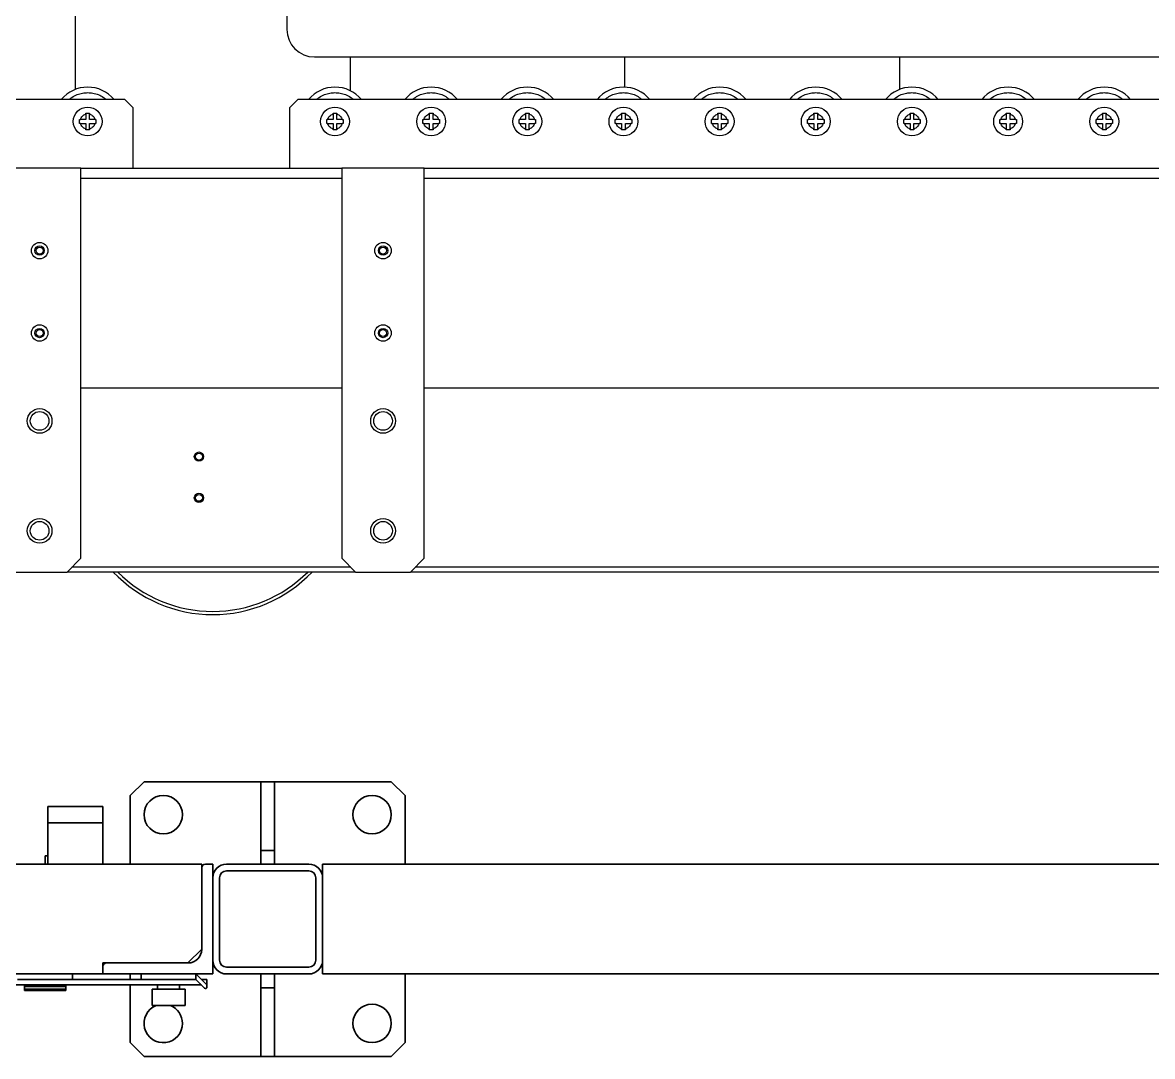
# Model space of a CAD drawing. Header units: millimetres. Extents: x 914 to 910632, y -176 to 682692.
# Drawn here: x 29151.5 to 29562.8, y 7520.1 to 7896.4 of the extents above; entities that cross this region are included whole.
import ezdxf

# ---------------------------------------------------------------- set-up
doc = ezdxf.new("R2010")
doc.units = ezdxf.units.MM
doc.layers.add('画图', color=3, linetype='Continuous', lineweight=30)

# ---------------------------------------------------------------- blocks, each defined once
blk = doc.blocks.new('SDHGSJH')
at = {"color": 7, "linetype": 'Continuous', "lineweight": 30}
for p, q in [((-1422, 504.71), (-1022, 504.71)), ((-1022, 504.71), (-1027, 499.71)), ((-1002, 504.71), (-1022, 504.71)), ((-997, 499.71), (-1002, 504.71)), ((-1002, 504.71), (-897, 504.71)), ((-897, 504.71), (-902, 499.71)), ((-877, 504.71), (-897, 504.71)), ((-1027, 499.71), (-1027, 357.71)), ((-997, 357.71), (-997, 499.71)), ((-902, 499.71), (-902, 357.71)), ((-1027, 437.71), (-1417, 437.71)), ((-902, 437.71), (-997, 437.71)), ((-1417, 361.45), (-1027, 361.45)), ((-997, 361.45), (-902, 361.45)), ((-1027, 357.71), (-1417, 357.71)), ((-1027, 357.71), (-997, 357.71)), ((-978, 357.71), (-997, 357.71)), ((-978, 335.71), (-978, 357.71)), ((-921, 357.71), (-978, 357.71)), ((-921, 357.71), (-921, 335.71)), ((-902, 357.71), (-921, 357.71)), ((-902, 357.71), (-872, 357.71)), ((-1277.5, 341.41), (-1277.16, 341.41)), ((-1277.5, 340.01), (-1277.5, 341.41)), ((-1275.2, 341.41), (-1277.16, 341.41)), ((-1275.2, 343.37), (-1275.2, 343.71)), ((-1275.2, 343.71), (-1273.8, 343.71)), ((-1275.2, 343.37), (-1275.2, 341.41)), ((-1273.8, 343.71), (-1273.8, 343.37)), ((-1273.8, 341.41), (-1273.8, 343.37)), ((-1271.84, 341.41), (-1273.8, 341.41)), ((-1271.84, 341.41), (-1271.5, 341.41)), ((-1271.5, 341.41), (-1271.5, 340.01)), ((-1242.5, 341.41), (-1242.16, 341.41)), ((-1242.5, 340.01), (-1242.5, 341.41)), ((-1240.2, 341.41), (-1242.16, 341.41)), ((-1240.2, 343.37), (-1240.2, 343.71)), ((-1240.2, 343.71), (-1238.8, 343.71)), ((-1240.2, 343.37), (-1240.2, 341.41)), ((-1238.8, 343.71), (-1238.8, 343.37)), ((-1238.8, 341.41), (-1238.8, 343.37)), ((-1236.84, 341.41), (-1238.8, 341.41)), ((-1236.84, 341.41), (-1236.5, 341.41)), ((-1236.5, 341.41), (-1236.5, 340.01)), ((-1207.5, 341.41), (-1207.16, 341.41)), ((-1207.5, 340.01), (-1207.5, 341.41)), ((-1205.2, 341.41), (-1207.16, 341.41)), ((-1205.2, 343.37), (-1205.2, 343.71)), ((-1205.2, 343.71), (-1203.8, 343.71)), ((-1205.2, 343.37), (-1205.2, 341.41)), ((-1203.8, 343.71), (-1203.8, 343.37)), ((-1203.8, 341.41), (-1203.8, 343.37)), ((-1201.84, 341.41), (-1203.8, 341.41)), ((-1201.84, 341.41), (-1201.5, 341.41)), ((-1201.5, 341.41), (-1201.5, 340.01)), ((-1172.5, 341.41), (-1172.16, 341.41)), ((-1172.5, 340.01), (-1172.5, 341.41)), ((-1170.2, 341.41), (-1172.16, 341.41)), ((-1170.2, 343.37), (-1170.2, 343.71)), ((-1170.2, 343.71), (-1168.8, 343.71)), ((-1170.2, 343.37), (-1170.2, 341.41)), ((-1168.8, 343.71), (-1168.8, 343.37)), ((-1168.8, 341.41), (-1168.8, 343.37)), ((-1166.84, 341.41), (-1168.8, 341.41)), ((-1166.84, 341.41), (-1166.5, 341.41)), ((-1166.5, 341.41), (-1166.5, 340.01)), ((-1137.5, 341.41), (-1137.16, 341.41)), ((-1137.5, 340.01), (-1137.5, 341.41)), ((-1135.2, 341.41), (-1137.16, 341.41)), ((-1135.2, 343.37), (-1135.2, 343.71)), ((-1135.2, 343.71), (-1133.8, 343.71)), ((-1135.2, 343.37), (-1135.2, 341.41)), ((-1133.8, 343.71), (-1133.8, 343.37)), ((-1133.8, 341.41), (-1133.8, 343.37)), ((-1131.84, 341.41), (-1133.8, 341.41)), ((-1131.84, 341.41), (-1131.5, 341.41)), ((-1131.5, 341.41), (-1131.5, 340.01)), ((-1102.5, 341.41), (-1102.16, 341.41)), ((-1102.5, 340.01), (-1102.5, 341.41)), ((-1100.2, 341.41), (-1102.16, 341.41)), ((-1100.2, 343.37), (-1100.2, 343.71)), ((-1100.2, 343.71), (-1098.8, 343.71)), ((-1100.2, 343.37), (-1100.2, 341.41)), ((-1098.8, 343.71), (-1098.8, 343.37)), ((-1098.8, 341.41), (-1098.8, 343.37)), ((-1096.84, 341.41), (-1098.8, 341.41)), ((-1096.84, 341.41), (-1096.5, 341.41)), ((-1096.5, 341.41), (-1096.5, 340.01)), ((-1067.5, 341.41), (-1067.16, 341.41)), ((-1067.5, 340.01), (-1067.5, 341.41)), ((-1065.2, 341.41), (-1067.16, 341.41)), ((-1065.2, 343.37), (-1065.2, 343.71)), ((-1065.2, 343.71), (-1063.8, 343.71)), ((-1065.2, 343.37), (-1065.2, 341.41)), ((-1063.8, 343.71), (-1063.8, 343.37)), ((-1063.8, 341.41), (-1063.8, 343.37)), ((-1061.84, 341.41), (-1063.8, 341.41)), ((-1061.84, 341.41), (-1061.5, 341.41)), ((-1061.5, 341.41), (-1061.5, 340.01)), ((-1032.5, 341.41), (-1032.16, 341.41)), ((-1032.5, 340.01), (-1032.5, 341.41)), ((-1030.2, 341.41), (-1032.16, 341.41)), ((-1030.2, 343.37), (-1030.2, 343.71)), ((-1030.2, 343.71), (-1028.8, 343.71)), ((-1030.2, 343.37), (-1030.2, 341.41)), ((-1028.8, 343.71), (-1028.8, 343.37)), ((-1028.8, 341.41), (-1028.8, 343.37)), ((-1026.84, 341.41), (-1028.8, 341.41)), ((-1026.84, 341.41), (-1026.5, 341.41)), ((-1026.5, 341.41), (-1026.5, 340.01)), ((-997.5, 341.41), (-997.16, 341.41)), ((-997.5, 340.01), (-997.5, 341.41)), ((-995.2, 341.41), (-997.16, 341.41)), ((-995.2, 343.37), (-995.2, 343.71)), ((-995.2, 343.71), (-993.8, 343.71)), ((-995.2, 343.37), (-995.2, 341.41)), ((-993.8, 343.71), (-993.8, 343.37)), ((-993.8, 341.41), (-993.8, 343.37)), ((-991.84, 341.41), (-993.8, 341.41)), ((-991.84, 341.41), (-991.5, 341.41)), ((-991.5, 341.41), (-991.5, 340.01)), ((-907.5, 341.41), (-907.16, 341.41)), ((-907.5, 340.01), (-907.5, 341.41)), ((-905.2, 341.41), (-907.16, 341.41)), ((-905.2, 343.37), (-905.2, 343.71)), ((-905.2, 343.71), (-903.8, 343.71)), ((-905.2, 343.37), (-905.2, 341.41)), ((-903.8, 343.71), (-903.8, 343.37)), ((-903.8, 341.41), (-903.8, 343.37)), ((-901.84, 341.41), (-903.8, 341.41)), ((-901.84, 341.41), (-901.5, 341.41)), ((-901.5, 341.41), (-901.5, 340.01)), ((-1277.16, 340.01), (-1277.5, 340.01)), ((-1277.16, 340.01), (-1275.2, 340.01)), ((-1275.2, 340.01), (-1275.2, 338.05)), ((-1275.2, 337.71), (-1275.2, 338.05)), ((-1273.8, 337.71), (-1275.2, 337.71)), ((-1273.8, 338.05), (-1273.8, 340.01)), ((-1273.8, 340.01), (-1271.84, 340.01)), ((-1273.8, 338.05), (-1273.8, 337.71)), ((-1271.5, 340.01), (-1271.84, 340.01)), ((-1242.16, 340.01), (-1242.5, 340.01)), ((-1242.16, 340.01), (-1240.2, 340.01)), ((-1240.2, 340.01), (-1240.2, 338.05)), ((-1240.2, 337.71), (-1240.2, 338.05)), ((-1238.8, 337.71), (-1240.2, 337.71)), ((-1238.8, 338.05), (-1238.8, 340.01)), ((-1238.8, 340.01), (-1236.84, 340.01)), ((-1238.8, 338.05), (-1238.8, 337.71)), ((-1236.5, 340.01), (-1236.84, 340.01)), ((-1207.16, 340.01), (-1207.5, 340.01)), ((-1207.16, 340.01), (-1205.2, 340.01)), ((-1205.2, 340.01), (-1205.2, 338.05)), ((-1205.2, 337.71), (-1205.2, 338.05)), ((-1203.8, 337.71), (-1205.2, 337.71)), ((-1203.8, 338.05), (-1203.8, 340.01)), ((-1203.8, 340.01), (-1201.84, 340.01)), ((-1203.8, 338.05), (-1203.8, 337.71)), ((-1201.5, 340.01), (-1201.84, 340.01)), ((-1172.16, 340.01), (-1172.5, 340.01)), ((-1172.16, 340.01), (-1170.2, 340.01)), ((-1170.2, 340.01), (-1170.2, 338.05)), ((-1170.2, 337.71), (-1170.2, 338.05)), ((-1168.8, 337.71), (-1170.2, 337.71)), ((-1168.8, 338.05), (-1168.8, 340.01)), ((-1168.8, 340.01), (-1166.84, 340.01)), ((-1168.8, 338.05), (-1168.8, 337.71)), ((-1166.5, 340.01), (-1166.84, 340.01)), ((-1137.16, 340.01), (-1137.5, 340.01)), ((-1137.16, 340.01), (-1135.2, 340.01)), ((-1135.2, 340.01), (-1135.2, 338.05)), ((-1135.2, 337.71), (-1135.2, 338.05)), ((-1133.8, 337.71), (-1135.2, 337.71)), ((-1133.8, 338.05), (-1133.8, 340.01)), ((-1133.8, 340.01), (-1131.84, 340.01)), ((-1133.8, 338.05), (-1133.8, 337.71)), ((-1131.5, 340.01), (-1131.84, 340.01)), ((-1102.16, 340.01), (-1102.5, 340.01)), ((-1102.16, 340.01), (-1100.2, 340.01)), ((-1100.2, 340.01), (-1100.2, 338.05)), ((-1100.2, 337.71), (-1100.2, 338.05)), ((-1098.8, 337.71), (-1100.2, 337.71)), ((-1098.8, 338.05), (-1098.8, 340.01)), ((-1098.8, 340.01), (-1096.84, 340.01)), ((-1098.8, 338.05), (-1098.8, 337.71)), ((-1096.5, 340.01), (-1096.84, 340.01)), ((-1067.16, 340.01), (-1067.5, 340.01)), ((-1067.16, 340.01), (-1065.2, 340.01)), ((-1065.2, 340.01), (-1065.2, 338.05)), ((-1065.2, 337.71), (-1065.2, 338.05)), ((-1063.8, 337.71), (-1065.2, 337.71)), ((-1063.8, 338.05), (-1063.8, 340.01)), ((-1063.8, 340.01), (-1061.84, 340.01)), ((-1063.8, 338.05), (-1063.8, 337.71)), ((-1061.5, 340.01), (-1061.84, 340.01)), ((-1032.16, 340.01), (-1032.5, 340.01)), ((-1032.16, 340.01), (-1030.2, 340.01)), ((-1030.2, 340.01), (-1030.2, 338.05)), ((-1030.2, 337.71), (-1030.2, 338.05)), ((-1028.8, 337.71), (-1030.2, 337.71)), ((-1028.8, 338.05), (-1028.8, 340.01)), ((-1028.8, 340.01), (-1026.84, 340.01)), ((-1028.8, 338.05), (-1028.8, 337.71)), ((-1026.5, 340.01), (-1026.84, 340.01)), ((-997.16, 340.01), (-997.5, 340.01)), ((-997.16, 340.01), (-995.2, 340.01)), ((-995.2, 340.01), (-995.2, 338.05)), ((-995.2, 337.71), (-995.2, 338.05)), ((-993.8, 337.71), (-995.2, 337.71)), ((-993.8, 338.05), (-993.8, 340.01)), ((-993.8, 340.01), (-991.84, 340.01)), ((-993.8, 338.05), (-993.8, 337.71)), ((-991.5, 340.01), (-991.84, 340.01)), ((-907.16, 340.01), (-907.5, 340.01)), ((-907.16, 340.01), (-905.2, 340.01)), ((-905.2, 340.01), (-905.2, 338.05)), ((-905.2, 337.71), (-905.2, 338.05)), ((-903.8, 337.71), (-905.2, 337.71)), ((-903.8, 338.05), (-903.8, 340.01)), ((-903.8, 340.01), (-901.84, 340.01)), ((-903.8, 338.05), (-903.8, 337.71)), ((-901.5, 340.01), (-901.84, 340.01)), ((-981, 332.71), (-978, 335.71)), ((-921, 335.71), (-918, 332.71)), ((-1819.5, 332.71), (-981, 332.71)), ((-1200, 317.21), (-1200, 329.05)), ((-1000, 317.21), (-1000, 329.49)), ((-918, 332.71), (-79.5, 332.71)), ((-900, 329.05), (-900, -342.29)), ((-1100, 328.22), (-1100, 317.21)), ((-987, 317.21), (-1657, 317.21)), ((-977, 162.21), (-977, 307.21))]:
    blk.add_line(p, q, dxfattribs=at)
at = {"color": 8, "linetype": 'Continuous', "lineweight": 30}
for p, q in [((-1420.26, 502.98), (-1023.74, 502.98)), ((-1000.26, 502.98), (-898.74, 502.98))]:
    blk.add_line(p, q, dxfattribs=at)
at = {"color": 7, "linetype": 'Continuous', "lineweight": 30}
for centre, radius in [((-1012, 489.71), 4.5), ((-887, 489.71), 4.5), ((-1012, 489.71), 3.4), ((-887, 489.71), 3.4), ((-945, 477.71), 1.7), ((-945, 477.71), 1.25), ((-945, 462.71), 1.7), ((-945, 462.71), 1.25), ((-1012, 449.71), 4.5), ((-1012, 449.71), 3.4), ((-887, 449.71), 4.5), ((-887, 449.71), 3.4), ((-1012, 417.71), 3), ((-887, 417.71), 3), ((-1012, 417.71), 1.7), ((-1012, 417.71), 1.25), ((-887, 417.71), 1.7), ((-887, 417.71), 1.25), ((-1012, 387.71), 3), ((-887, 387.71), 3), ((-1012, 387.71), 1.7), ((-1012, 387.71), 1.25), ((-887, 387.71), 1.7), ((-887, 387.71), 1.25), ((-1274.5, 340.71), 5.25), ((-1239.5, 340.71), 5.25), ((-1204.5, 340.71), 5.25), ((-1169.5, 340.71), 5.25), ((-1134.5, 340.71), 5.25), ((-1099.5, 340.71), 5.25), ((-1064.5, 340.71), 5.25), ((-1029.5, 340.71), 5.25), ((-994.5, 340.71), 5.25), ((-904.5, 340.71), 5.25)]:
    blk.add_circle(centre, radius, dxfattribs=at)
for centre, radius, start, end in [((-950, 470.21), 50, 90, 136.3699), ((-950, 470.21), 50, 43.6301, 90), ((-1274.5, 340.71), 12.5, 219.7918, 320.2082), ((-1239.5, 340.71), 12.5, 219.7918, 320.2082), ((-1204.5, 340.71), 12.5, 219.7918, 320.2082), ((-1169.5, 340.71), 12.5, 219.7918, 320.2082), ((-1134.5, 340.71), 12.5, 219.7918, 320.2082), ((-1099.5, 340.71), 12.5, 219.7918, 320.2082), ((-1064.5, 340.71), 12.5, 219.7918, 320.2082), ((-1029.5, 340.71), 12.5, 219.7918, 320.2082), ((-994.5, 340.71), 12.5, 219.7918, 320.2082), ((-904.5, 340.71), 12.5, 219.7918, 320.2082), ((-987, 307.21), 10, 0, 90)]:
    blk.add_arc(centre, radius, start, end, dxfattribs=at)
at = {"color": 8, "linetype": 'Continuous', "lineweight": 30}
blk.add_arc((-950, 470.21), 48.85, 44.935, 135.065, dxfattribs=at)
at = {"color": 7, "linetype": 'Continuous', "lineweight": 30}
for points, knots in [([(-1277.16, 341.41), (-1277.08, 341.64), (-1276.92, 342.1), (-1276.47, 342.68), (-1275.88, 343.14), (-1275.43, 343.29), (-1275.2, 343.37)], [0, 0, 0, 0, 0.2456084, 0.4999949, 0.7544141, 1, 1, 1, 1]), ([(-1273.8, 343.37), (-1273.57, 343.29), (-1273.12, 343.14), (-1272.53, 342.68), (-1272.08, 342.1), (-1271.92, 341.64), (-1271.84, 341.41)], [0, 0, 0, 0, 0.245619, 0.5, 0.754381, 1, 1, 1, 1]), ([(-1242.16, 341.41), (-1242.08, 341.64), (-1241.92, 342.1), (-1241.47, 342.68), (-1240.88, 343.14), (-1240.43, 343.29), (-1240.2, 343.37)], [0, 0, 0, 0, 0.245619, 0.5, 0.754381, 1, 1, 1, 1]), ([(-1238.8, 343.37), (-1238.57, 343.29), (-1238.12, 343.14), (-1237.53, 342.68), (-1237.08, 342.1), (-1236.92, 341.64), (-1236.84, 341.41)], [0, 0, 0, 0, 0.2455859, 0.5000051, 0.7543916, 1, 1, 1, 1]), ([(-1207.16, 341.41), (-1207.08, 341.64), (-1206.92, 342.1), (-1206.47, 342.68), (-1205.88, 343.14), (-1205.43, 343.29), (-1205.2, 343.37)], [0, 0, 0, 0, 0.2456202, 0.5000027, 0.754418, 1, 1, 1, 1]), ([(-1203.8, 343.37), (-1203.57, 343.29), (-1203.12, 343.14), (-1202.53, 342.68), (-1202.08, 342.1), (-1201.92, 341.64), (-1201.84, 341.41)], [0, 0, 0, 0, 0.245582, 0.4999973, 0.7543798, 1, 1, 1, 1]), ([(-1172.16, 341.41), (-1172.08, 341.64), (-1171.92, 342.1), (-1171.47, 342.68), (-1170.88, 343.14), (-1170.43, 343.29), (-1170.2, 343.37)], [0, 0, 0, 0, 0.2456202, 0.5000027, 0.754418, 1, 1, 1, 1]), ([(-1168.8, 343.37), (-1168.57, 343.29), (-1168.12, 343.14), (-1167.53, 342.68), (-1167.08, 342.1), (-1166.92, 341.64), (-1166.84, 341.41)], [0, 0, 0, 0, 0.245619, 0.5, 0.754381, 1, 1, 1, 1]), ([(-1137.16, 341.41), (-1137.08, 341.64), (-1136.92, 342.1), (-1136.47, 342.68), (-1135.88, 343.14), (-1135.43, 343.29), (-1135.2, 343.37)], [0, 0, 0, 0, 0.2456084, 0.4999949, 0.7544141, 1, 1, 1, 1]), ([(-1133.8, 343.37), (-1133.57, 343.29), (-1133.12, 343.14), (-1132.53, 342.68), (-1132.08, 342.1), (-1131.92, 341.64), (-1131.84, 341.41)], [0, 0, 0, 0, 0.245617, 0.499995, 0.754399, 1, 1, 1, 1]), ([(-1102.16, 341.41), (-1102.08, 341.64), (-1101.92, 342.1), (-1101.47, 342.68), (-1100.88, 343.14), (-1100.43, 343.29), (-1100.2, 343.37)], [0, 0, 0, 0, 0.245619, 0.5, 0.754381, 1, 1, 1, 1]), ([(-1098.8, 343.37), (-1098.57, 343.29), (-1098.12, 343.14), (-1097.53, 342.68), (-1097.08, 342.1), (-1096.92, 341.64), (-1096.84, 341.41)], [0, 0, 0, 0, 0.245582, 0.4999973, 0.7543798, 1, 1, 1, 1]), ([(-1067.16, 341.41), (-1067.08, 341.64), (-1066.92, 342.1), (-1066.47, 342.68), (-1065.88, 343.14), (-1065.43, 343.29), (-1065.2, 343.37)], [0, 0, 0, 0, 0.2456202, 0.5000027, 0.754418, 1, 1, 1, 1]), ([(-1063.8, 343.37), (-1063.57, 343.29), (-1063.12, 343.14), (-1062.53, 342.68), (-1062.08, 342.1), (-1061.92, 341.64), (-1061.84, 341.41)], [0, 0, 0, 0, 0.245582, 0.4999973, 0.7543798, 1, 1, 1, 1]), ([(-1032.16, 341.41), (-1032.08, 341.64), (-1031.92, 342.1), (-1031.47, 342.68), (-1030.88, 343.14), (-1030.43, 343.29), (-1030.2, 343.37)], [0, 0, 0, 0, 0.2456202, 0.5000027, 0.754418, 1, 1, 1, 1]), ([(-1028.8, 343.37), (-1028.57, 343.29), (-1028.12, 343.14), (-1027.53, 342.68), (-1027.08, 342.1), (-1026.92, 341.64), (-1026.84, 341.41)], [0, 0, 0, 0, 0.245619, 0.5, 0.754381, 1, 1, 1, 1]), ([(-997.16, 341.41), (-997.08, 341.64), (-996.92, 342.1), (-996.47, 342.68), (-995.88, 343.14), (-995.43, 343.29), (-995.2, 343.37)], [0, 0, 0, 0, 0.245619, 0.5, 0.754381, 1, 1, 1, 1]), ([(-993.8, 343.37), (-993.57, 343.29), (-993.12, 343.14), (-992.53, 342.68), (-992.08, 342.1), (-991.92, 341.64), (-991.84, 341.41)], [0, 0, 0, 0, 0.2455859, 0.5000051, 0.7543916, 1, 1, 1, 1]), ([(-907.16, 341.41), (-907.08, 341.64), (-906.92, 342.1), (-906.47, 342.68), (-905.88, 343.14), (-905.43, 343.29), (-905.2, 343.37)], [0, 0, 0, 0, 0.245611, 0.500004, 0.754401, 1, 1, 1, 1]), ([(-903.8, 343.37), (-903.57, 343.29), (-903.12, 343.14), (-902.53, 342.68), (-902.08, 342.1), (-901.92, 341.64), (-901.84, 341.41)], [0, 0, 0, 0, 0.245584, 0.500001, 0.754386, 1, 1, 1, 1]), ([(-1275.2, 338.05), (-1275.43, 338.13), (-1275.88, 338.29), (-1276.47, 338.75), (-1276.92, 339.33), (-1277.08, 339.79), (-1277.16, 340.01)], [0, 0, 0, 0, 0.2455872, 0.5000078, 0.7544284, 1, 1, 1, 1]), ([(-1271.84, 340.01), (-1271.92, 339.79), (-1272.08, 339.33), (-1272.53, 338.75), (-1273.12, 338.29), (-1273.57, 338.13), (-1273.8, 338.05)], [0, 0, 0, 0, 0.245582, 0.4999973, 0.7543798, 1, 1, 1, 1]), ([(-1240.2, 338.05), (-1240.43, 338.13), (-1240.88, 338.29), (-1241.47, 338.75), (-1241.92, 339.33), (-1242.08, 339.79), (-1242.16, 340.01)], [0, 0, 0, 0, 0.2456202, 0.5000027, 0.754418, 1, 1, 1, 1]), ([(-1236.84, 340.01), (-1236.92, 339.79), (-1237.08, 339.33), (-1237.53, 338.75), (-1238.12, 338.29), (-1238.57, 338.13), (-1238.8, 338.05)], [0, 0, 0, 0, 0.245572, 0.499992, 0.754413, 1, 1, 1, 1]), ([(-1205.2, 338.05), (-1205.43, 338.13), (-1205.88, 338.29), (-1206.47, 338.75), (-1206.92, 339.33), (-1207.08, 339.79), (-1207.16, 340.01)], [0, 0, 0, 0, 0.245583, 0.5, 0.754417, 1, 1, 1, 1]), ([(-1201.84, 340.01), (-1201.92, 339.79), (-1202.08, 339.33), (-1202.53, 338.75), (-1203.12, 338.29), (-1203.57, 338.13), (-1203.8, 338.05)], [0, 0, 0, 0, 0.245583, 0.5, 0.754417, 1, 1, 1, 1]), ([(-1170.2, 338.05), (-1170.43, 338.13), (-1170.88, 338.29), (-1171.47, 338.75), (-1171.92, 339.33), (-1172.08, 339.79), (-1172.16, 340.01)], [0, 0, 0, 0, 0.245583, 0.5, 0.754417, 1, 1, 1, 1]), ([(-1166.84, 340.01), (-1166.92, 339.79), (-1167.08, 339.33), (-1167.53, 338.75), (-1168.12, 338.29), (-1168.57, 338.13), (-1168.8, 338.05)], [0, 0, 0, 0, 0.245582, 0.4999973, 0.7543798, 1, 1, 1, 1]), ([(-1135.2, 338.05), (-1135.43, 338.13), (-1135.88, 338.29), (-1136.47, 338.75), (-1136.92, 339.33), (-1137.08, 339.79), (-1137.16, 340.01)], [0, 0, 0, 0, 0.2455872, 0.5000078, 0.7544284, 1, 1, 1, 1]), ([(-1131.84, 340.01), (-1131.92, 339.79), (-1132.08, 339.33), (-1132.53, 338.75), (-1133.12, 338.29), (-1133.57, 338.13), (-1133.8, 338.05)], [0, 0, 0, 0, 0.245564, 0.500002, 0.754382, 1, 1, 1, 1]), ([(-1100.2, 338.05), (-1100.43, 338.13), (-1100.88, 338.29), (-1101.47, 338.75), (-1101.92, 339.33), (-1102.08, 339.79), (-1102.16, 340.01)], [0, 0, 0, 0, 0.2456202, 0.5000027, 0.754418, 1, 1, 1, 1]), ([(-1096.84, 340.01), (-1096.92, 339.79), (-1097.08, 339.33), (-1097.53, 338.75), (-1098.12, 338.29), (-1098.57, 338.13), (-1098.8, 338.05)], [0, 0, 0, 0, 0.245583, 0.5, 0.754417, 1, 1, 1, 1]), ([(-1065.2, 338.05), (-1065.43, 338.13), (-1065.88, 338.29), (-1066.47, 338.75), (-1066.92, 339.33), (-1067.08, 339.79), (-1067.16, 340.01)], [0, 0, 0, 0, 0.245583, 0.5, 0.754417, 1, 1, 1, 1]), ([(-1061.84, 340.01), (-1061.92, 339.79), (-1062.08, 339.33), (-1062.53, 338.75), (-1063.12, 338.29), (-1063.57, 338.13), (-1063.8, 338.05)], [0, 0, 0, 0, 0.245583, 0.5, 0.754417, 1, 1, 1, 1]), ([(-1030.2, 338.05), (-1030.43, 338.13), (-1030.88, 338.29), (-1031.47, 338.75), (-1031.92, 339.33), (-1032.08, 339.79), (-1032.16, 340.01)], [0, 0, 0, 0, 0.245583, 0.5, 0.754417, 1, 1, 1, 1]), ([(-1026.84, 340.01), (-1026.92, 339.79), (-1027.08, 339.33), (-1027.53, 338.75), (-1028.12, 338.29), (-1028.57, 338.13), (-1028.8, 338.05)], [0, 0, 0, 0, 0.245582, 0.4999973, 0.7543798, 1, 1, 1, 1]), ([(-995.2, 338.05), (-995.43, 338.13), (-995.88, 338.29), (-996.47, 338.75), (-996.92, 339.33), (-997.08, 339.79), (-997.16, 340.01)], [0, 0, 0, 0, 0.2456202, 0.5000027, 0.754418, 1, 1, 1, 1]), ([(-991.84, 340.01), (-991.92, 339.79), (-992.08, 339.33), (-992.53, 338.75), (-993.12, 338.29), (-993.57, 338.13), (-993.8, 338.05)], [0, 0, 0, 0, 0.245572, 0.499992, 0.754413, 1, 1, 1, 1]), ([(-905.2, 338.05), (-905.43, 338.13), (-905.88, 338.29), (-906.47, 338.75), (-906.92, 339.33), (-907.08, 339.79), (-907.16, 340.01)], [0, 0, 0, 0, 0.245601, 0.499999, 0.754426, 1, 1, 1, 1]), ([(-901.84, 340.01), (-901.92, 339.79), (-902.08, 339.33), (-902.53, 338.75), (-903.12, 338.29), (-903.57, 338.13), (-903.8, 338.05)], [0, 0, 0, 0, 0.245577, 0.499996, 0.754415, 1, 1, 1, 1])]:
    blk.add_open_spline(points, degree=3, knots=knots, dxfattribs=at)
at = {"color": 8, "linetype": 'Continuous', "lineweight": 30}
for points, knots in [([(-1267.78, 332.71), (-1268.1, 332.44), (-1268.95, 331.7), (-1270.59, 330.9), (-1272.54, 330.33), (-1274.5, 330.15), (-1276.46, 330.33), (-1278.41, 330.9), (-1280.05, 331.7), (-1280.9, 332.44), (-1281.22, 332.71)], [0, 0, 0, 0, 0.085407, 0.230073, 0.368959, 0.500004, 0.631041, 0.769934, 0.914593, 1, 1, 1, 1]), ([(-1232.78, 332.71), (-1233.1, 332.44), (-1233.95, 331.7), (-1235.59, 330.9), (-1237.54, 330.33), (-1239.5, 330.15), (-1241.46, 330.33), (-1243.41, 330.9), (-1245.05, 331.7), (-1245.9, 332.44), (-1246.22, 332.71)], [0, 0, 0, 0, 0.085407, 0.230066, 0.368959, 0.499996, 0.631041, 0.769927, 0.914593, 1, 1, 1, 1]), ([(-1197.78, 332.71), (-1198.1, 332.44), (-1198.95, 331.7), (-1200.59, 330.9), (-1202.54, 330.33), (-1204.5, 330.15), (-1206.46, 330.33), (-1208.41, 330.9), (-1210.05, 331.7), (-1210.9, 332.44), (-1211.22, 332.71)], [0, 0, 0, 0, 0.0854067, 0.2300659, 0.3689595, 0.4999964, 0.6310333, 0.7699269, 0.9145933, 1, 1, 1, 1]), ([(-1162.78, 332.71), (-1163.1, 332.44), (-1163.95, 331.7), (-1165.59, 330.9), (-1167.54, 330.33), (-1169.5, 330.15), (-1171.46, 330.33), (-1173.41, 330.9), (-1175.05, 331.7), (-1175.9, 332.44), (-1176.22, 332.71)], [0, 0, 0, 0, 0.085407, 0.230073, 0.368959, 0.500004, 0.631041, 0.769934, 0.914593, 1, 1, 1, 1]), ([(-1127.78, 332.71), (-1128.1, 332.44), (-1128.95, 331.7), (-1130.59, 330.9), (-1132.54, 330.33), (-1134.5, 330.15), (-1136.46, 330.33), (-1138.41, 330.9), (-1140.05, 331.7), (-1140.9, 332.44), (-1141.22, 332.71)], [0, 0, 0, 0, 0.085407, 0.230073, 0.368959, 0.500004, 0.631041, 0.769927, 0.914593, 1, 1, 1, 1]), ([(-1092.78, 332.71), (-1093.1, 332.44), (-1093.95, 331.7), (-1095.59, 330.9), (-1097.54, 330.33), (-1099.5, 330.15), (-1101.46, 330.33), (-1103.41, 330.9), (-1105.05, 331.7), (-1105.9, 332.44), (-1106.22, 332.71)], [0, 0, 0, 0, 0.085407, 0.230066, 0.368959, 0.499996, 0.631041, 0.769927, 0.914593, 1, 1, 1, 1]), ([(-1057.78, 332.71), (-1058.1, 332.44), (-1058.95, 331.7), (-1060.59, 330.9), (-1062.54, 330.33), (-1064.5, 330.15), (-1066.46, 330.33), (-1068.41, 330.9), (-1070.05, 331.7), (-1070.9, 332.44), (-1071.22, 332.71)], [0, 0, 0, 0, 0.085413, 0.230072, 0.368966, 0.500003, 0.63104, 0.769934, 0.914593, 1, 1, 1, 1]), ([(-1022.78, 332.71), (-1023.1, 332.44), (-1023.95, 331.7), (-1025.59, 330.9), (-1027.54, 330.33), (-1029.5, 330.15), (-1031.46, 330.33), (-1033.41, 330.9), (-1035.05, 331.7), (-1035.9, 332.44), (-1036.22, 332.71)], [0, 0, 0, 0, 0.085407, 0.230073, 0.368959, 0.500004, 0.631041, 0.769934, 0.914593, 1, 1, 1, 1]), ([(-987.78, 332.71), (-988.1, 332.44), (-988.95, 331.7), (-990.59, 330.9), (-992.54, 330.33), (-994.5, 330.15), (-996.46, 330.33), (-998.41, 330.9), (-1000.05, 331.7), (-1000.9, 332.44), (-1001.22, 332.71)], [0, 0, 0, 0, 0.085407, 0.230066, 0.368959, 0.499996, 0.631041, 0.769927, 0.914593, 1, 1, 1, 1]), ([(-897.78, 332.71), (-898.1, 332.44), (-898.95, 331.7), (-900.59, 330.9), (-902.54, 330.33), (-904.5, 330.15), (-906.46, 330.33), (-908.41, 330.9), (-910.05, 331.7), (-910.9, 332.44), (-911.22, 332.71)], [0, 0, 0, 0, 0.085407, 0.230073, 0.368963, 0.5, 0.631041, 0.76993, 0.914593, 1, 1, 1, 1])]:
    blk.add_open_spline(points, degree=3, knots=knots, dxfattribs=at)
blk = doc.blocks.new('前门')
at = {"color": 4, "linetype": 'Continuous', "lineweight": 35}
for p, q in [((1174083.7, -784688.73), (1174078.7, -784693.73)), ((1174083.7, -784688.73), (1174126.2, -784688.73)), ((1174126.2, -784713.73), (1174126.2, -784688.73)), ((1174126.2, -784688.73), (1174131.2, -784688.73)), ((1174131.2, -784688.73), (1174173.7, -784688.73)), ((1174131.2, -784713.73), (1174131.2, -784688.73)), ((1174178.7, -784693.73), (1174173.7, -784688.73)), ((1174078.7, -784718.73), (1174078.7, -784693.73)), ((1174178.7, -784693.73), (1174178.7, -784718.73)), ((1174048.7, -784703.73), (1174048.7, -784697.73)), ((1174048.7, -784697.73), (1174068.7, -784697.73)), ((1174068.7, -784703.73), (1174068.7, -784697.73)), ((1174048.7, -784703.73), (1174068.7, -784703.73)), ((1174048.7, -784718.73), (1174048.7, -784703.73)), ((1174068.7, -784718.73), (1174068.7, -784703.73)), ((1174047.7, -784718.73), (1174047.7, -784715.73)), ((1174047.7, -784715.73), (1174048.7, -784715.73)), ((1174126.2, -784713.73), (1174131.2, -784713.73)), ((1174126.2, -784718.73), (1174126.2, -784713.73)), ((1174131.2, -784718.73), (1174131.2, -784713.73)), ((1173582.7, -784718.73), (1174104.7, -784718.73)), ((1174104.7, -784718.73), (1174104.7, -784749.73)), ((1174104.7, -784720.06), (1174104.7, -784749.73)), ((1174108.7, -784718.73), (1174106.03, -784718.73)), ((1174108.7, -784758.73), (1174108.7, -784718.73)), ((1174143.7, -784718.73), (1174113.7, -784718.73)), ((1174143.7, -784721.23), (1174113.7, -784721.23)), ((1174148.7, -784758.73), (1174148.7, -784718.73)), ((1174148.7, -784718.73), (1175008.7, -784718.73)), ((1174108.7, -784723.73), (1174108.7, -784753.73)), ((1174111.2, -784723.73), (1174111.2, -784753.73)), ((1174146.2, -784753.73), (1174146.2, -784723.73)), ((1174148.7, -784753.73), (1174148.7, -784723.73)), ((1174099.7, -784754.73), (1174104.7, -784749.73)), ((1174099.7, -784754.73), (1174068.7, -784754.73)), ((1174068.7, -784754.73), (1174068.7, -784758.73)), ((1174068.7, -784756.06), (1174068.7, -784758.73)), ((1174099.7, -784754.73), (1174070.03, -784754.73)), ((1174113.7, -784756.23), (1174143.7, -784756.23)), ((1173618.7, -784758.73), (1174068.7, -784758.73)), ((1174037.7, -784760.73), (1174057.7, -784760.73)), ((1174057.7, -784760.73), (1174057.7, -784758.73)), ((1174057.7, -784760.73), (1174082.61, -784760.73)), ((1174068.7, -784758.73), (1174108.7, -784758.73)), ((1174078.7, -784760.73), (1174078.7, -784758.73)), ((1174082.61, -784760.73), (1174082.61, -784758.73)), ((1174102.61, -784760.73), (1174082.61, -784760.73)), ((1174102.61, -784760.73), (1174102.61, -784758.73)), ((1174106.61, -784762.73), (1174102.61, -784758.73)), ((1174102.61, -784760.73), (1174105.75, -784763.88)), ((1174104.11, -784762.23), (1174104.11, -784762.73)), ((1174106.61, -784760.73), (1174104.61, -784760.73)), ((1174106.61, -784762.73), (1174106.61, -784760.73)), ((1174113.7, -784758.73), (1174143.7, -784758.73)), ((1174126.2, -784763.73), (1174126.2, -784758.73)), ((1174131.2, -784763.73), (1174131.2, -784758.73)), ((1174148.7, -784758.73), (1175008.7, -784758.73)), ((1174178.7, -784758.73), (1174178.7, -784783.73)), ((1174040.2, -784762.73), (1174009.11, -784762.73)), ((1174055.2, -784762.73), (1174040.2, -784762.73)), ((1174040.2, -784762.73), (1174040.2, -784763.23)), ((1174040.2, -784764.23), (1174040.2, -784763.23)), ((1174040.2, -784763.23), (1174055.2, -784763.23)), ((1174040.2, -784764.23), (1174040.2, -784764.73)), ((1174055.2, -784764.23), (1174040.2, -784764.23)), ((1174040.2, -784764.73), (1174055.2, -784764.73)), ((1174055.2, -784763.23), (1174055.2, -784762.73)), ((1174104.11, -784762.73), (1174055.2, -784762.73)), ((1174055.2, -784763.23), (1174055.2, -784764.23)), ((1174055.2, -784764.73), (1174055.2, -784764.23)), ((1174078.7, -784783.73), (1174078.7, -784762.73)), ((1174086.61, -784764.23), (1174086.61, -784770.23)), ((1174098.61, -784764.23), (1174086.61, -784764.23)), ((1174088.61, -784762.73), (1174088.61, -784764.23)), ((1174096.61, -784764.23), (1174096.61, -784762.73)), ((1174098.61, -784770.23), (1174098.61, -784764.23)), ((1174104.61, -784762.73), (1174104.11, -784762.73)), ((1174106.61, -784763.52), (1174106.61, -784762.73)), ((1174126.2, -784763.73), (1174131.2, -784763.73)), ((1174126.2, -784788.73), (1174126.2, -784763.73)), ((1174131.2, -784788.73), (1174131.2, -784763.73)), ((1174086.61, -784770.23), (1174098.61, -784770.23)), ((1174078.7, -784783.73), (1174083.7, -784788.73)), ((1174173.7, -784788.73), (1174178.7, -784783.73)), ((1174126.2, -784788.73), (1174083.7, -784788.73)), ((1174126.2, -784788.73), (1174131.2, -784788.73)), ((1174173.7, -784788.73), (1174131.2, -784788.73))]:
    blk.add_line(p, q, dxfattribs=at)
for centre in [(1174090.7, -784700.73), (1174166.7, -784700.73), (1174166.7, -784776.73)]:
    blk.add_circle(centre, 7, dxfattribs=at)
for centre, radius, start, end in [((1174106.03, -784720.06), 1.33, 90, 180), ((1174113.7, -784723.73), 5, 90, 180), ((1174113.7, -784723.73), 2.5, 90, 180), ((1174143.7, -784723.73), 5, 0, 90), ((1174143.7, -784723.73), 2.5, 0, 90), ((1174099.7, -784749.73), 5, 270, 0), ((1174113.7, -784753.73), 5, 180, 270), ((1174113.7, -784753.73), 2.5, 180, 270), ((1174143.7, -784753.73), 2.5, 270, 0), ((1174143.7, -784753.73), 5, 270, 0), ((1174070.03, -784756.06), 1.33, 90, 180), ((1174106.11, -784763.52), 0.5, 225, 0), ((1174090.7, -784776.73), 7, 111.7868, 0), ((1174090.7, -784776.73), 7, 0, 68.2132)]:
    blk.add_arc(centre, radius, start, end, dxfattribs=at)

msp = doc.modelspace()

# ---------------------------------------------------------------- block references
at = {"color": 4, "lineweight": 30}
msp.add_blockref('前门', (-1144887.958, 792308.826), dxfattribs=at)
at = {"layer": '画图', "color": 4, "lineweight": 30, "rotation": 180}
msp.add_blockref('SDHGSJH', (28270.737, 8201.125), dxfattribs=at)

doc.saveas('drawing.dxf')
